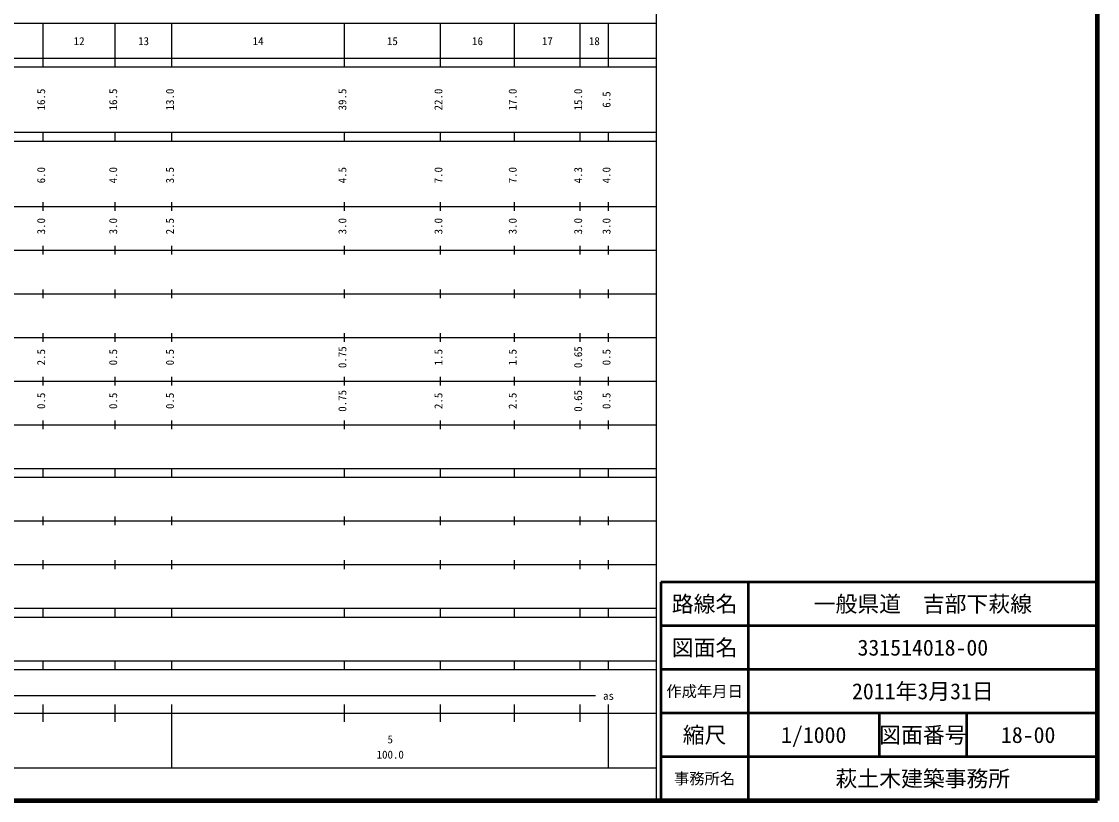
# Model space of a CAD drawing. Units: millimetres on the paper, enlarged 1000 times. Extents: x 40000 to 680000, y 20000 to 380000.
# Drawn here: x 433544 to 680000, y 20000 to 198357 of the extents above; entities that cross this region are included whole.
import ezdxf
from ezdxf.enums import TextEntityAlignment as Align

# ---------------------------------------------------------------- set-up
doc = ezdxf.new("R2010")
doc.units = ezdxf.units.MM
doc.header["$LTSCALE"] = 1000
for name, color, linetype, lineweight in [('M-TTL', 2, 'Continuous', 140), ('M-TTL-BAND', 7, 'Continuous', 25), ('M-TTL-FRAM', 2, 'Continuous', 50), ('M-TTL-LINE', 7, 'Continuous', 50)]:
    doc.layers.add(name, color=color, linetype=linetype, lineweight=lineweight)
doc.layers.add('M-TTL-TXT', color=7, linetype='Continuous')
doc.styles.add('ＭＳ ゴシック', font='')
doc.styles.get('ＭＳ ゴシック').set_extended_font_data('MS Gothic')

msp = doc.modelspace()

# ---------------------------------------------------------------- linework, layer by layer
at = {"layer": 'M-TTL'}
for p, q in [((680000, 20000), (680000, 380000)), ((40000, 20000), (680000, 20000))]:
    msp.add_line(p, q, dxfattribs=at)
at = {"layer": 'M-TTL-BAND'}
for p, q in [((579000, 20000), (579000, 370000)), ((68000, 198000), (579000, 198000)), ((438500, 188000), (438500, 198000)), ((455000, 188000), (455000, 198000)), ((468000, 188000), (468000, 198000)), ((507500, 188000), (507500, 198000)), ((529500, 188000), (529500, 198000)), ((546500, 188000), (546500, 198000)), ((561500, 188000), (561500, 198000)), ((568000, 188000), (568000, 198000)), ((40000, 190000), (579000, 190000)), ((40000, 188000), (579000, 188000)), ((40000, 173000), (579000, 173000)), ((438500, 171000), (438500, 173000)), ((455000, 171000), (455000, 173000)), ((468000, 171000), (468000, 173000)), ((507500, 171000), (507500, 173000)), ((529500, 171000), (529500, 173000)), ((546500, 171000), (546500, 173000)), ((561500, 171000), (561500, 173000)), ((568000, 171000), (568000, 173000)), ((40000, 171000), (579000, 171000)), ((40000, 156000), (579000, 156000)), ((438500, 155000), (438500, 157000)), ((455000, 155000), (455000, 157000)), ((468000, 155000), (468000, 157000)), ((507500, 155000), (507500, 157000)), ((529500, 155000), (529500, 157000)), ((546500, 155000), (546500, 157000)), ((561500, 155000), (561500, 157000)), ((568000, 155000), (568000, 157000)), ((46000, 146000), (579000, 146000)), ((438500, 145000), (438500, 147000)), ((455000, 145000), (455000, 147000)), ((468000, 145000), (468000, 147000)), ((507500, 145000), (507500, 147000)), ((529500, 145000), (529500, 147000)), ((546500, 145000), (546500, 147000)), ((561500, 145000), (561500, 147000)), ((568000, 145000), (568000, 147000)), ((52000, 136000), (579000, 136000)), ((438500, 135000), (438500, 137000)), ((455000, 135000), (455000, 137000)), ((468000, 135000), (468000, 137000)), ((507500, 135000), (507500, 137000)), ((529500, 135000), (529500, 137000)), ((546500, 135000), (546500, 137000)), ((561500, 135000), (561500, 137000)), ((568000, 135000), (568000, 137000)), ((46000, 126000), (579000, 126000)), ((438500, 125000), (438500, 127000)), ((455000, 125000), (455000, 127000)), ((468000, 125000), (468000, 127000)), ((507500, 125000), (507500, 127000)), ((529500, 125000), (529500, 127000)), ((546500, 125000), (546500, 127000)), ((561500, 125000), (561500, 127000)), ((568000, 125000), (568000, 127000)), ((52000, 116000), (579000, 116000)), ((438500, 115000), (438500, 117000)), ((455000, 115000), (455000, 117000)), ((468000, 115000), (468000, 117000)), ((507500, 115000), (507500, 117000)), ((529500, 115000), (529500, 117000)), ((546500, 115000), (546500, 117000)), ((561500, 115000), (561500, 117000)), ((568000, 115000), (568000, 117000)), ((46000, 106000), (579000, 106000)), ((438500, 105000), (438500, 107000)), ((455000, 105000), (455000, 107000)), ((468000, 105000), (468000, 107000)), ((507500, 105000), (507500, 107000)), ((529500, 105000), (529500, 107000)), ((546500, 105000), (546500, 107000)), ((561500, 105000), (561500, 107000)), ((568000, 105000), (568000, 107000)), ((40000, 96000), (579000, 96000)), ((40000, 94000), (579000, 94000)), ((438500, 94000), (438500, 96000)), ((455000, 94000), (455000, 96000)), ((468000, 94000), (468000, 96000)), ((507500, 94000), (507500, 96000)), ((529500, 94000), (529500, 96000)), ((546500, 94000), (546500, 96000)), ((561500, 94000), (561500, 96000)), ((568000, 94000), (568000, 96000)), ((49000, 84000), (579000, 84000)), ((438500, 83000), (438500, 85000)), ((455000, 83000), (455000, 85000)), ((468000, 83000), (468000, 85000)), ((507500, 83000), (507500, 85000)), ((529500, 83000), (529500, 85000)), ((546500, 83000), (546500, 85000)), ((561500, 83000), (561500, 85000)), ((568000, 83000), (568000, 85000)), ((40000, 74000), (579000, 74000)), ((438500, 73000), (438500, 75000)), ((455000, 73000), (455000, 75000)), ((468000, 73000), (468000, 75000)), ((507500, 73000), (507500, 75000)), ((529500, 73000), (529500, 75000)), ((546500, 73000), (546500, 75000)), ((561500, 73000), (561500, 75000)), ((568000, 73000), (568000, 75000)), ((40000, 64000), (579000, 64000)), ((40000, 62000), (579000, 62000)), ((438500, 62000), (438500, 64000)), ((455000, 62000), (455000, 64000)), ((468000, 62000), (468000, 64000)), ((507500, 62000), (507500, 64000)), ((529500, 62000), (529500, 64000)), ((546500, 62000), (546500, 64000)), ((561500, 62000), (561500, 64000)), ((568000, 62000), (568000, 64000)), ((40000, 52000), (579000, 52000)), ((438500, 50000), (438500, 52000)), ((455000, 50000), (455000, 52000)), ((468000, 50000), (468000, 52000)), ((507500, 50000), (507500, 52000)), ((529500, 50000), (529500, 52000)), ((546500, 50000), (546500, 52000)), ((561500, 50000), (561500, 52000)), ((568000, 50000), (568000, 52000)), ((40000, 50000), (579000, 50000)), ((71000, 44000), (565000, 44000)), ((438500, 38000), (438500, 42000)), ((455000, 38000), (455000, 42000)), ((468000, 27500), (468000, 42000)), ((507500, 38000), (507500, 42000)), ((529500, 38000), (529500, 42000)), ((546500, 38000), (546500, 42000)), ((561500, 38000), (561500, 42000)), ((568000, 27500), (568000, 42000)), ((40000, 40000), (579000, 40000)), ((68000, 27500), (579000, 27500))]:
    msp.add_line(p, q, dxfattribs=at)
at = {"layer": 'M-TTL-FRAM'}
for p, q in [((680000, 70000), (580000, 70000)), ((580000, 70000), (580000, 20000))]:
    msp.add_line(p, q, dxfattribs=at)
at = {"layer": 'M-TTL-LINE'}
for p, q in [((600000, 70000), (600000, 20000)), ((680000, 60000), (580000, 60000)), ((680000, 50000), (580000, 50000)), ((680000, 40000), (580000, 40000)), ((630000, 40000), (630000, 30000)), ((650000, 40000), (650000, 30000)), ((680000, 30000), (580000, 30000))]:
    msp.add_line(p, q, dxfattribs=at)

# ---------------------------------------------------------------- texts
at = {"layer": 'M-TTL-BAND', "style": 'ＭＳ ゴシック'}
for s, p in [('12', (446750, 192405)), ('13', (461500, 192405)), ('14', (487750, 192405)), ('15', (518500, 192405)), ('16', (538000, 192405)), ('17', (554000, 192405)), ('18', (564750, 192405)), ('as', (568000, 42500)), ('5', (518000, 32523)), ('100.0', (518000, 29033))]:
    msp.add_text(s, height=1833, dxfattribs=at).set_placement(p, align=Align.BOTTOM_CENTER)
for s, p in [('16.5', (439500, 180500)), ('16.5', (456000, 180500)), ('13.0', (469000, 180500)), ('39.5', (508500, 180500)), ('22.0', (530500, 180500)), ('17.0', (547500, 180500)), ('15.0', (562500, 180500)), ('6.5', (569000, 180500)), ('6.0', (439500, 163174)), ('4.0', (456000, 163174)), ('3.5', (469000, 163174)), ('4.5', (508500, 163174)), ('7.0', (530500, 163174)), ('7.0', (547500, 163174)), ('4.3', (562500, 163174)), ('4.0', (569000, 163174)), ('3.0', (439500, 151500)), ('3.0', (456000, 151500)), ('2.5', (469000, 151500)), ('3.0', (508500, 151500)), ('3.0', (530500, 151500)), ('3.0', (547500, 151500)), ('3.0', (562500, 151500)), ('3.0', (569000, 151500)), ('0.75', (508500, 121500)), ('0.65', (562500, 121500)), ('2.5', (439500, 121500)), ('0.5', (456000, 121500)), ('0.5', (469000, 121500)), ('1.5', (530500, 121500)), ('1.5', (547500, 121500)), ('0.5', (569000, 121500)), ('0.75', (508500, 111500)), ('0.65', (562500, 111500)), ('0.5', (439500, 111500)), ('0.5', (456000, 111500)), ('0.5', (469000, 111500)), ('2.5', (530500, 111500)), ('2.5', (547500, 111500)), ('0.5', (569000, 111500))]:
    msp.add_text(s, height=1833, rotation=90, dxfattribs=at).set_placement(p, align=Align.BOTTOM_CENTER)
at = {"layer": 'M-TTL-TXT', "style": 'ＭＳ ゴシック'}
for s, height, p in [('路線名', 3666, (590000, 65000)), ('路線名', 3666, (590000, 65000)), ('一般県道\u3000吉部下萩線', 3666, (640000, 65000)), ('図面名', 3666, (590000, 55000)), ('図面名', 3666, (590000, 55000)), ('331514018-00', 3666, (640000, 55000)), ('2011年3月31日', 3666, (640000, 45000)), ('作成年月日', 2566, (590000, 45000)), ('作成年月日', 2566, (590000, 45000)), ('縮尺', 3666, (590000, 35000)), ('縮尺', 3666, (590000, 35000)), ('1/1000', 3666, (615000, 35000)), ('図面番号', 3666, (640000, 35000)), ('図面番号', 3666, (640000, 35000)), ('18-00', 3666, (664125, 35000)), ('萩土木建築事務所', 3666, (640000, 25000)), ('事務所名', 2566, (590000, 25000)), ('事務所名', 2566, (590000, 25000))]:
    msp.add_text(s, height=height, dxfattribs=at).set_placement(p, align=Align.MIDDLE_CENTER)

doc.saveas('drawing.dxf')
